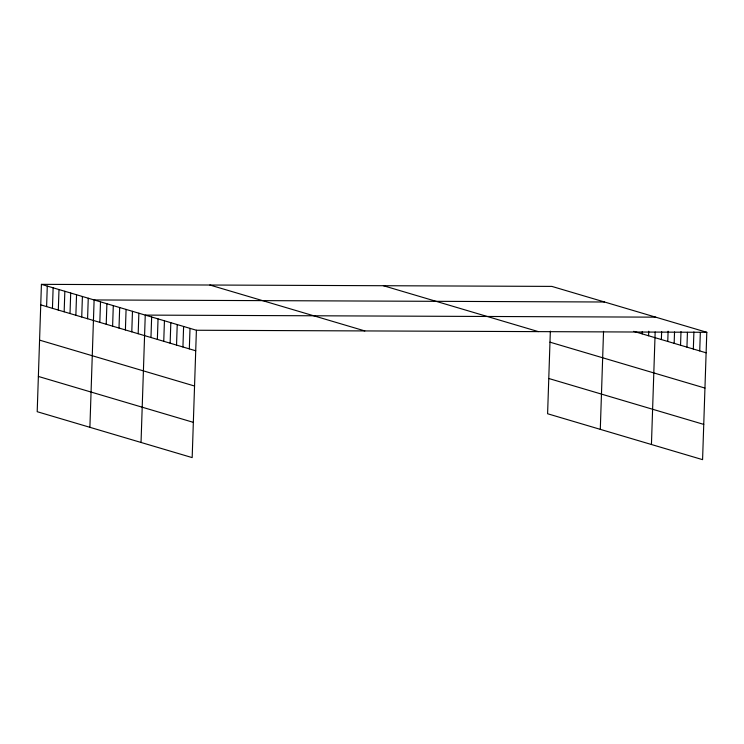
<?xml version="1.0" encoding="UTF-8"?>
<svg xmlns="http://www.w3.org/2000/svg" width="744" height="744" viewBox="0 0 744 744"><rect width="100%" height="100%" fill="white"/><g stroke="black" fill="none" stroke-linecap="round" stroke-linejoin="round"><path stroke-width="1.12" d="M41.422 284.348L37.2 411.702L192.175 457.607L196.397 330.252L41.422 284.348L551.825 286.394L706.8 332.298L702.578 459.653L547.603 413.748L550.346 331.145M46.602 306.593L47.281 286.077M52.452 308.332L53.131 287.816M58.311 310.062L58.99 289.546M64.161 311.801L64.84 291.285M70.02 313.531L70.699 293.015M75.869 315.27L76.548 294.754M81.728 317L82.407 296.484M87.578 318.739L88.257 298.223M89.894 427.307L94.116 299.953L604.519 301.999M99.826 322.366L100.505 301.85M106.215 324.254L106.904 303.738M112.614 326.151L113.293 305.635M119.003 328.048L119.682 307.523M125.401 329.936L126.08 309.42M131.79 331.833L132.469 311.317M138.179 333.731L138.868 313.205M141.035 442.457L145.257 315.103L655.659 317.149M150.967 337.516L151.646 317M157.356 339.404L158.044 318.888M163.754 341.301L164.433 320.785M170.143 343.198L170.822 322.673M176.542 345.086L177.221 324.57M182.931 346.983L183.61 326.467M189.32 348.871L190.008 328.355M600.296 429.353L603.542 331.331M642.193 333.879L642.267 331.601M648.582 335.767L648.74 331.21M651.437 444.503L655.166 331.964M661.37 339.562L661.639 331.582M667.768 341.45L668.103 331.192M674.157 343.347L674.538 331.945M680.546 345.244L681.002 331.564M686.945 347.132L687.437 332.317M693.334 349.029L693.901 331.926M699.723 350.917L700.327 332.68M196.397 330.252L706.8 332.298M633.674 331.35L706.121 352.814M383.393 285.715L538.368 331.619M549.974 342.166L704.949 388.07M548.774 378.491L703.74 424.396M209.855 285.017L364.83 330.922M40.743 304.863L195.719 350.768M39.572 340.12L194.547 386.024M38.372 376.445L193.338 422.35"/></g></svg>
